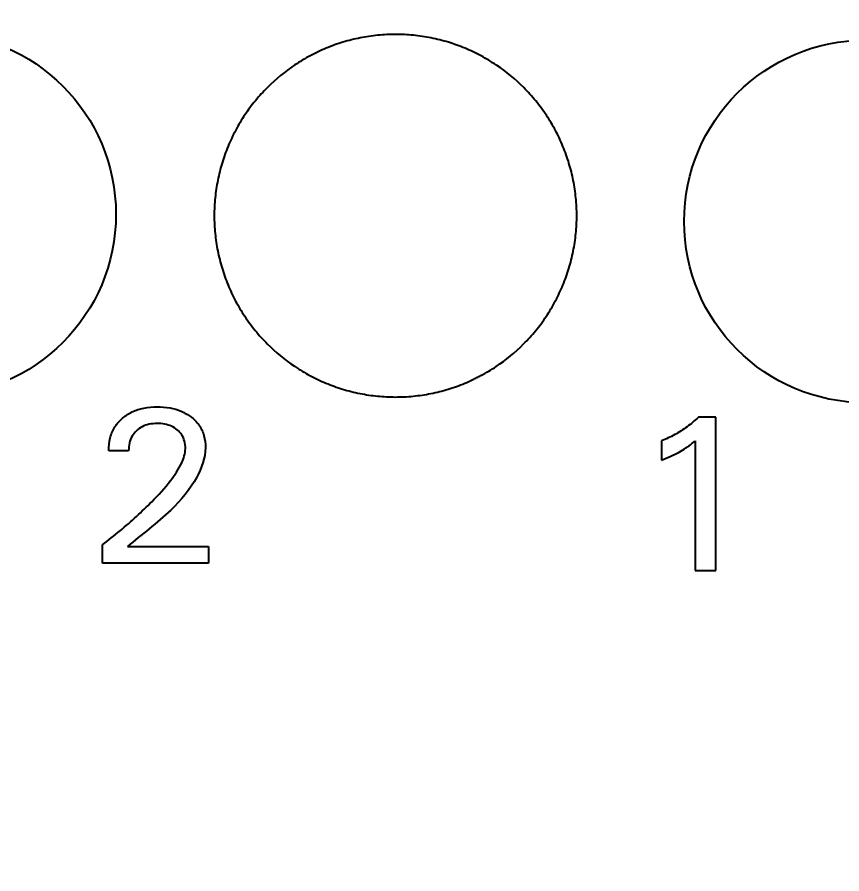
# Model space of a CAD drawing. Extents: x 0 to 420, y 0 to 297.
# Drawn here: x 124.38 to 133.48, y 156.59 to 166.04 of the extents above; entities that cross this region are included whole.
import ezdxf

# ---------------------------------------------------------------- set-up
doc = ezdxf.new("R2010")
doc.units = 0
doc.header["$LTSCALE"] = 23.1
for name, color, linetype in [('10000_FRONT', 7, 'CONTINUOUS'), ('10100_DIM_FRONT', 7, 'CONTINUOUS'), ('10500_FRONT_LABELING', 7, 'CONTINUOUS')]:
    doc.layers.add(name, color=color, linetype=linetype)
doc.styles.get("Standard").update_dxf_attribs({"font": 'txt', "width": 0.8})
doc.dimstyles.new('DIMSTYLE_1', dxfattribs={"dimtxt": 3.5, "dimasz": 3.5, "dimexe": 0.18, "dimexo": 0.0625, "dimgap": 0.09, "dimtad": 1, "dimtxsty": 'STANDARD', "dimcen": 0.09, "dimazin": 3, "dimtp": 0.05, "dimtm": 0.05, "dimtfac": 1, "dimtofl": 0, "dimtmove": 0, "dimatfit": 3, "dimtolj": 1})

# ---------------------------------------------------------------- blocks, each defined once
blk = doc.blocks.new('*D1')
at = {"layer": '10100_DIM_FRONT', "linetype": 'CONTINUOUS'}
for p, q in [((146.3081, 189.647), (146.3081, 124.8979)), ((102.8081, 149.198), (102.8081, 124.8979)), ((102.8081, 126.8979), (124.5581, 126.8979)), ((146.3081, 126.8979), (124.5581, 126.8979))]:
    blk.add_line(p, q, dxfattribs=at)
for points in [[(106.3081, 127.3979), (102.8081, 126.8979), (106.3081, 126.3979)], [(142.8081, 126.3979), (146.3081, 126.8979), (142.8081, 127.3979)]]:
    blk.add_solid(points, dxfattribs=at)
at = {"layer": '10100_DIM_FRONT', "linetype": 'CONTINUOUS', "width": 0.696429}
blk.add_text('43,5', height=3.5, dxfattribs=at).set_placement((120.5248, 127.7729))

msp = doc.modelspace()

# ---------------------------------------------------------------- linework, layer by layer
at = {"layer": '10000_FRONT', "color": 7, "linetype": 'CONTINUOUS'}
for centre in [(123.4729, 163.8636), (133.7427, 163.7851)]:
    msp.add_circle(centre, 2, dxfattribs=at)
for points, knots in [([(130.5581, 163.848), (130.5581, 163.9139), (130.5548, 163.9793), (130.542, 164.109), (130.5325, 164.1733), (130.5072, 164.3009), (130.4914, 164.3642), (130.463, 164.4583), (130.4527, 164.4896), (130.4305, 164.5517), (130.4187, 164.5823), (130.3811, 164.6731), (130.3253, 164.7909), (130.2586, 164.9027), (130.2043, 164.9842), (130.1855, 165.011), (130.1465, 165.0637), (130.1262, 165.0898), (130.0635, 165.1663), (130.0195, 165.2148), (129.8813, 165.3533), (129.7807, 165.4362), (129.6442, 165.5277), (129.6162, 165.5454), (129.5597, 165.5793), (129.5311, 165.5955), (129.4445, 165.6419), (129.3855, 165.6699), (129.2651, 165.7199), (129.2037, 165.742), (129.1098, 165.7707), (129.0781, 165.7794), (129.0143, 165.7955), (128.982, 165.8028), (128.885, 165.8222), (128.7554, 165.8413), (128.6251, 165.8479), (128.4946, 165.848), (128.4291, 165.8449), (128.3307, 165.8353), (128.2978, 165.8312), (128.2327, 165.8216), (128.2003, 165.816), (128.104, 165.7968), (128.0407, 165.781), (127.9159, 165.7432), (127.8544, 165.7212), (127.7635, 165.6836), (127.7334, 165.6703), (127.6887, 165.6492), (127.6738, 165.6419), (127.6444, 165.6271), (127.5713, 165.5892), (127.5012, 165.5471), (127.3385, 165.4385), (127.2375, 165.3558), (127.1208, 165.2391), (127.098, 165.2152), (127.054, 165.1665), (127.0326, 165.1417), (126.9705, 165.066), (126.9316, 165.0137), (126.8593, 164.9055), (126.8256, 164.8495), (126.7792, 164.7628), (126.7644, 164.7335), (126.7362, 164.6738), (126.7229, 164.6437), (126.6853, 164.5529), (126.6414, 164.4301), (126.6096, 164.3039), (126.5904, 164.2079), (126.5848, 164.1757), (126.5751, 164.1108), (126.5711, 164.0782), (126.5613, 163.9797), (126.5581, 163.9139), (126.5581, 163.848)], [0, 0, 0, 0, 0.03125, 0.03125, 0.0625, 0.0625, 0.09375, 0.09375, 0.109375, 0.109375, 0.125, 0.125, 0.15625, 0.1875, 0.1875, 0.203125, 0.203125, 0.21875, 0.21875, 0.25, 0.25, 0.3125, 0.3125, 0.328125, 0.328125, 0.34375, 0.34375, 0.375, 0.375, 0.40625, 0.40625, 0.421875, 0.421875, 0.4375, 0.4375, 0.46875, 0.5, 0.5, 0.53125, 0.53125, 0.546875, 0.546875, 0.5625, 0.5625, 0.59375, 0.59375, 0.625, 0.625, 0.640625, 0.640625, 0.648438, 0.648438, 0.65625, 0.6875, 0.6875, 0.75, 0.75, 0.765625, 0.765625, 0.78125, 0.78125, 0.8125, 0.8125, 0.84375, 0.84375, 0.859375, 0.859375, 0.875, 0.875, 0.90625, 0.9375, 0.9375, 0.953125, 0.953125, 0.96875, 0.96875, 1, 1, 1, 1]), ([(126.5581, 163.848), (126.5581, 163.782), (126.5613, 163.7166), (126.5741, 163.5869), (126.5836, 163.5225), (126.609, 163.3949), (126.6247, 163.3317), (126.6532, 163.2376), (126.6635, 163.2063), (126.6857, 163.1442), (126.6975, 163.1136), (126.735, 163.0228), (126.7908, 162.905), (126.8575, 162.7932), (126.9118, 162.7118), (126.9306, 162.685), (126.9696, 162.6322), (126.9899, 162.6062), (127.0526, 162.5297), (127.0965, 162.4811), (127.2348, 162.3427), (127.3353, 162.2598), (127.4582, 162.1775), (127.472, 162.1685), (127.4998, 162.1508), (127.5139, 162.1421), (127.5563, 162.1166), (127.5849, 162.1004), (127.6715, 162.054), (127.7305, 162.026), (127.8509, 161.976), (127.9123, 161.9539), (128.0062, 161.9253), (128.0379, 161.9165), (128.1017, 161.9004), (128.1341, 161.8931), (128.231, 161.8738), (128.3607, 161.8546), (128.491, 161.848), (128.6216, 161.8479), (128.687, 161.851), (128.7855, 161.8606), (128.8183, 161.8647), (128.8835, 161.8743), (128.9159, 161.8799), (129.0122, 161.8991), (129.0755, 161.915), (129.2003, 161.9528), (129.2618, 161.9747), (129.3527, 162.0123), (129.3828, 162.0256), (129.4275, 162.0468), (129.4424, 162.054), (129.4719, 162.0689), (129.5449, 162.1068), (129.6151, 162.1488), (129.7777, 162.2575), (129.8787, 162.3402), (129.9954, 162.4569), (130.0181, 162.4808), (130.0622, 162.5294), (130.0835, 162.5542), (130.1457, 162.6299), (130.1845, 162.6822), (130.2569, 162.7905), (130.2905, 162.8464), (130.3369, 162.9331), (130.3517, 162.9625), (130.3799, 163.0221), (130.3932, 163.0522), (130.4308, 163.143), (130.4747, 163.2658), (130.5065, 163.392), (130.5257, 163.488), (130.5313, 163.5202), (130.541, 163.585), (130.5451, 163.6177), (130.5548, 163.7162), (130.5581, 163.782), (130.5581, 163.848)], [0, 0, 0, 0, 0.03125, 0.03125, 0.0625, 0.0625, 0.09375, 0.09375, 0.109375, 0.109375, 0.125, 0.125, 0.15625, 0.1875, 0.1875, 0.203125, 0.203125, 0.21875, 0.21875, 0.25, 0.25, 0.3125, 0.3125, 0.320312, 0.320312, 0.328125, 0.328125, 0.34375, 0.34375, 0.375, 0.375, 0.40625, 0.40625, 0.421875, 0.421875, 0.4375, 0.4375, 0.46875, 0.5, 0.5, 0.53125, 0.53125, 0.546875, 0.546875, 0.5625, 0.5625, 0.59375, 0.59375, 0.625, 0.625, 0.640625, 0.640625, 0.648438, 0.648438, 0.65625, 0.6875, 0.6875, 0.75, 0.75, 0.765625, 0.765625, 0.78125, 0.78125, 0.8125, 0.8125, 0.84375, 0.84375, 0.859375, 0.859375, 0.875, 0.875, 0.90625, 0.9375, 0.9375, 0.953125, 0.953125, 0.96875, 0.96875, 1, 1, 1, 1])]:
    msp.add_open_spline(points, degree=3, knots=knots, dxfattribs=at)
at = {"layer": '10500_FRONT_LABELING', "color": 7, "linetype": 'CONTINUOUS'}
for p, q in [((132.0927, 161.6254), (131.8999, 161.6254)), ((132.0927, 159.9351), (132.0927, 161.6254)), ((131.4927, 161.364), (131.4927, 161.1519)), ((131.865, 161.3628), (131.865, 159.9351)), ((125.6132, 161.2545), (125.3928, 161.2545)), ((125.3229, 160.0136), (125.3229, 160.2172)), ((125.6, 160.1991), (126.4952, 160.1991)), ((126.4952, 160.1991), (126.4952, 160.0136)), ((126.4952, 160.0136), (125.3229, 160.0136)), ((131.865, 159.9351), (132.0927, 159.9351))]:
    msp.add_line(p, q, dxfattribs=at)
for points, knots in [([(125.3928, 161.2545), (125.3921, 161.3021), (125.4025, 161.3951), (125.4549, 161.5216), (125.5423, 161.6198), (125.653, 161.6904), (125.7837, 161.7313), (125.9253, 161.7426), (126.0656, 161.7322), (126.1932, 161.6965), (126.3039, 161.6336), (126.3944, 161.5439), (126.45, 161.4229), (126.4748, 161.2206), (126.3643, 160.9125), (126.0541, 160.5492), (125.7549, 160.3293), (125.6, 160.1991)], [0, 0, 0, 0, 0.047634, 0.090966, 0.134024, 0.175852, 0.219839, 0.26854, 0.316048, 0.358805, 0.398874, 0.441275, 0.482994, 0.528552, 0.640457, 0.793497, 1, 1, 1, 1]), ([(131.8999, 161.6254), (131.8608, 161.5875), (131.7781, 161.5173), (131.6412, 161.4294), (131.5432, 161.3835), (131.4927, 161.364)], [0, 0, 0, 0, 0.335376, 0.666733, 1, 1, 1, 1]), ([(125.3229, 160.2172), (125.3891, 160.2672), (125.5172, 160.3687), (125.6994, 160.5275), (125.8887, 160.7091), (126.063, 160.9011), (126.1972, 161.0951), (126.2472, 161.2518), (126.2339, 161.3602), (126.2029, 161.4336), (126.1509, 161.4892), (126.086, 161.5288), (126.0098, 161.5515), (125.9257, 161.5582), (125.8406, 161.5508), (125.762, 161.5236), (125.6971, 161.4779), (125.6476, 161.4161), (125.6186, 161.3394), (125.613, 161.2833), (125.6132, 161.2545)], [0, 0, 0, 0, 0.104116, 0.205085, 0.303144, 0.433178, 0.529839, 0.598022, 0.633057, 0.664801, 0.696393, 0.726886, 0.759247, 0.795227, 0.832181, 0.865789, 0.898315, 0.930542, 0.963549, 1, 1, 1, 1]), ([(131.4927, 161.1519), (131.5278, 161.1657), (131.5937, 161.1929), (131.6841, 161.2372), (131.7491, 161.2761), (131.7956, 161.3082), (131.8297, 161.334), (131.8529, 161.3528), (131.865, 161.3628)], [0, 0, 0, 0, 0.263331, 0.496838, 0.701719, 0.791454, 0.890837, 1, 1, 1, 1])]:
    msp.add_open_spline(points, degree=3, knots=knots, dxfattribs=at)

# ---------------------------------------------------------------- dimensions: what is measured, and where the dimension line sits
at = {"layer": '10100_DIM_FRONT', "linetype": 'CONTINUOUS'}
dim = msp.add_linear_dim(base=(146.3081, 126.8979), p1=(102.8081, 149.198), p2=(146.3081, 189.647), text='43,5', dimstyle='DIMSTYLE_1', dxfattribs=at)
dim.commit()
dim.dimension.update_dxf_attribs({"geometry": '*D1', "text_midpoint": (125.3998, 129.5229), "dimtype": 160})

doc.saveas('drawing.dxf')
